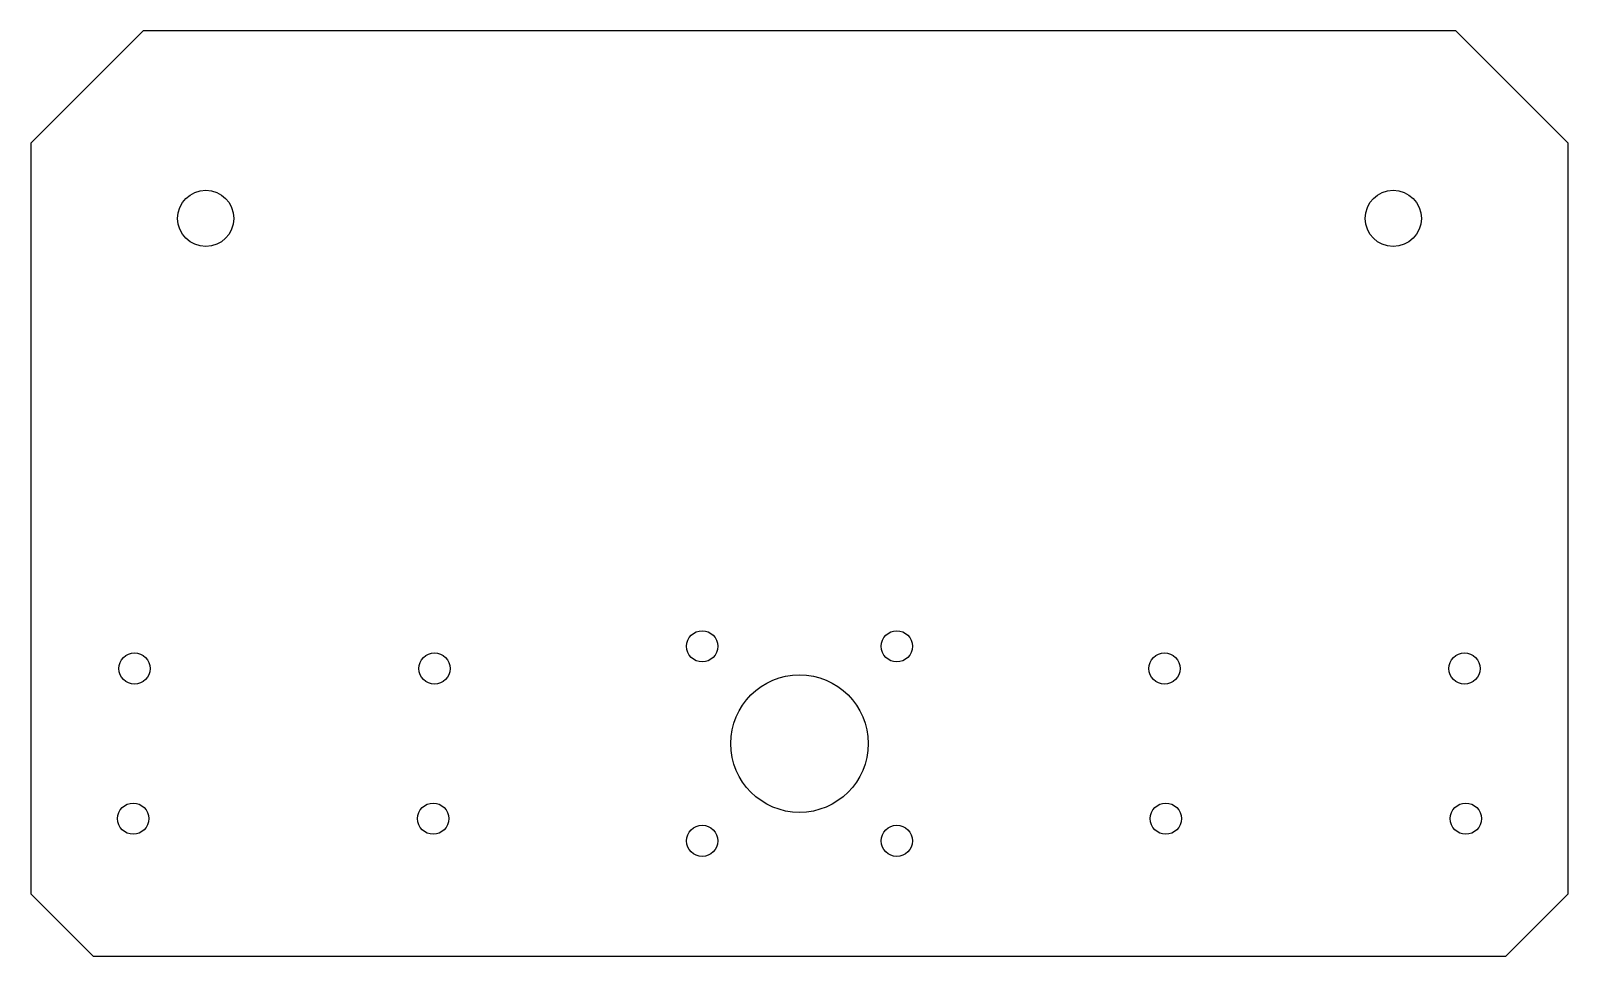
# Model space of a CAD drawing. Header units: millimetres. Extents: x -62 to 62, y -17 to 57.
import ezdxf

# ---------------------------------------------------------------- set-up
doc = ezdxf.new("R2010")
doc.units = ezdxf.units.MM
doc.layers.get('0').update_dxf_attribs({"linetype": 'CONTINUOUS'})

msp = doc.modelspace()

# ---------------------------------------------------------------- linework, layer by layer
msp.add_lwpolyline([(-61.5, 48), (-61.5, -12), (-56.5, -17), (56.5, -17), (61.5, -12), (61.5, 48), (52.5, 57), (-52.5, 57)], close=True)
for centre, radius in [((-47.5, 42), 2.25), ((47.5, 42), 2.25), ((-7.78, 7.78), 1.25), ((7.78, 7.78), 1.25), ((-53.2, 6), 1.25), ((-29.2, 6), 1.25), ((29.2, 6), 1.25), ((53.2, 6), 1.25), ((0, 0), 5.5), ((-53.3, -6), 1.25), ((-29.3, -6), 1.25), ((29.3, -6), 1.25), ((53.3, -6), 1.25), ((-7.78, -7.78), 1.25), ((7.78, -7.78), 1.25)]:
    msp.add_circle(centre, radius)

doc.saveas('drawing.dxf')
